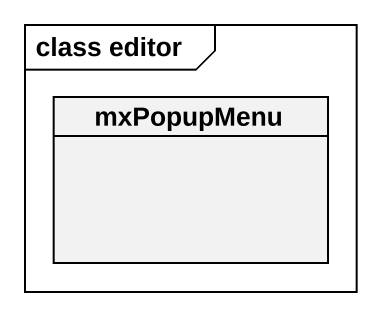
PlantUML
@startuml
mainframe class editor
hide circle
hide empty members
class mxPopupMenu
@enduml
